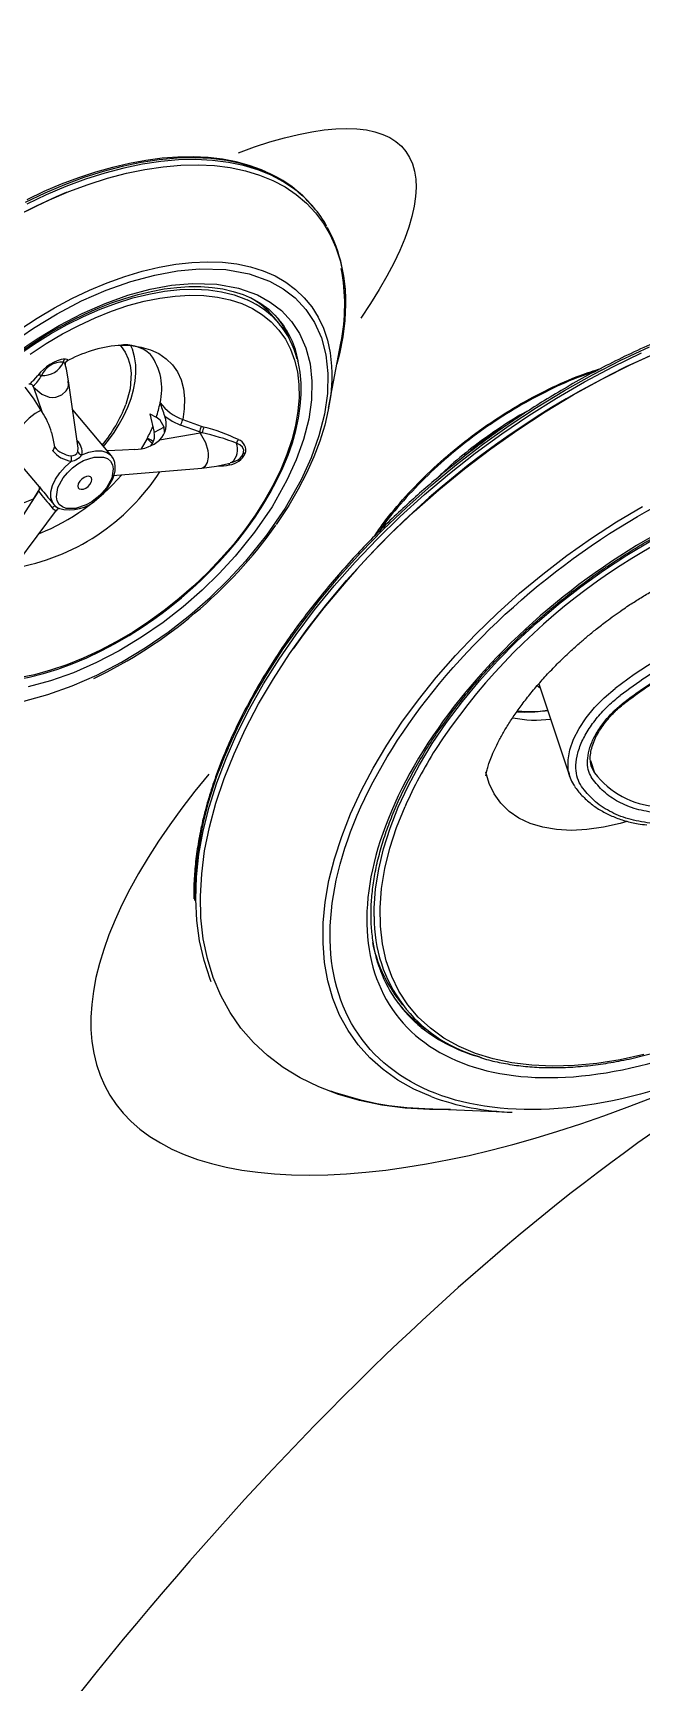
# Model space of a CAD drawing. Extents: x 408 to 498, y 628 to 778.
# Drawn here: x 423.15 to 426.01, y 717.14 to 724.9 of the extents above; entities that cross this region are included whole.
import ezdxf

# ---------------------------------------------------------------- set-up
doc = ezdxf.new("R2010")
doc.units = 0
doc.header["$MEASUREMENT"] = 0
doc.layers.add('1', color=4, linetype='Continuous')
doc.layers.add('JET', color=3, linetype='Continuous')

# ---------------------------------------------------------------- blocks, each defined once
blk = doc.blocks.new('5Dir_1645301-2')
at = {"layer": '1', "color": 3, "linetype": 'Continuous', "lineweight": 25}
for p, q in [((1.9559, 0.6126), (1.637, 0.8735)), ((1.7469, 0.1183), (1.7469, 0.16)), ((0.3274, -0.662), (0.4737, -0.2242)), ((0.3503, -0.2281), (0.3695, -0.17)), ((0.3695, -0.17), (0.3637, -0.2012)), ((0.4737, -0.2242), (0.4645, -0.2462)), ((0.4815, -0.1824), (0.4823, -0.1777)), ((0.3348, -0.6397), (0.3402, -0.6594)), ((1.1456, -1.4903), (1.1532, -1.4878))]:
    blk.add_line(p, q, dxfattribs=at)
at = {"layer": '1', "color": 3, "linetype": 'Continuous', "lineweight": 25, "flags": 128}
for points in [[(0.9793, 1.0279), (1.083, 0.9806), (1.1804, 0.9291), (1.2712, 0.8736), (1.3548, 0.8145), (1.4308, 0.7521), (1.4988, 0.6867), (1.5585, 0.6186), (1.6095, 0.5482), (1.6515, 0.4759), (1.6845, 0.402), (1.708, 0.327), (1.7222, 0.2511), (1.7268, 0.1749), (1.7219, 0.0986), (1.7075, 0.0228), (1.6836, -0.0523), (1.6504, -0.1261), (1.608, -0.1984), (1.5568, -0.2687), (1.4969, -0.3367), (1.4286, -0.402), (1.3524, -0.4643), (1.2685, -0.5233), (1.1775, -0.5786), (1.1775, -0.5786)], [(1.6722, -1.2596), (1.5585, -1.3208), (1.4384, -1.3778), (1.3125, -1.4304), (1.1812, -1.4784), (1.045, -1.5217), (0.9045, -1.56), (0.7602, -1.5933), (0.6126, -1.6214), (0.4622, -1.6442), (0.3097, -1.6616), (0.1557, -1.6736), (0.0007, -1.68), (-0.1548, -1.681), (-0.31, -1.6764), (-0.4645, -1.6663), (-0.6175, -1.6508), (-0.7687, -1.6298), (-0.9173, -1.6035), (-1.0628, -1.5719)], [(1.862, 0.6895), (1.9409, 0.6298), (2.0282, 0.5555), (2.1073, 0.4783), (2.178, 0.3984), (2.2401, 0.3161), (2.2933, 0.2318), (2.3374, 0.1458), (2.3722, 0.0583), (2.3977, -0.0302), (2.4137, -0.1194), (2.4201, -0.2091), (2.4169, -0.2988), (2.4042, -0.3882), (2.382, -0.4771), (2.3503, -0.5649), (2.3093, -0.6515), (2.2592, -0.7364), (2.2001, -0.8194), (2.1323, -0.9001), (2.056, -0.9783), (1.9715, -1.0536), (1.8792, -1.1258), (1.7793, -1.1946), (1.6722, -1.2596)], [(1.8975, 0.5863), (1.9414, 0.5091), (1.9768, 0.4294), (2.0028, 0.3486), (2.0194, 0.267), (2.0265, 0.1849), (2.0242, 0.1027), (2.0123, 0.0208), (1.9909, -0.0604), (1.9603, -0.1407), (1.9204, -0.2196), (1.8714, -0.2967), (1.8137, -0.3719), (1.7473, -0.4446), (1.6727, -0.5146), (1.5902, -0.5816), (1.5001, -0.6452), (1.4029, -0.7052), (1.2989, -0.7614), (1.1886, -0.8134), (1.0726, -0.861), (0.9514, -0.9041), (0.8254, -0.9424), (0.6953, -0.9757), (0.5616, -1.004), (0.4249, -1.027), (0.2859, -1.0447), (0.1451, -1.057), (0.0032, -1.0639), (-0.1391, -1.0653), (-0.2813, -1.0612), (-0.4227, -1.0516), (-0.5627, -1.0365)], [(0.3845, 0.1043), (0.4154, 0.0925), (0.4898, 0.0594), (0.5579, 0.022), (0.619, -0.0191), (0.6724, -0.0637), (0.7176, -0.1113), (0.7541, -0.1612), (0.7815, -0.2131), (0.7996, -0.2663), (0.808, -0.3203), (0.8068, -0.3745), (0.7959, -0.4283), (0.7764, -0.4794)], [(0.3637, -0.2012), (0.3621, -0.2055), (0.358, -0.2151)], [(1.6041, -0.2516), (1.5797, -0.2838), (1.5205, -0.352), (1.4531, -0.4175), (1.3778, -0.4802), (1.2949, -0.5396), (1.2049, -0.5954), (1.1082, -0.6473), (1.0054, -0.6952), (0.8969, -0.7387), (0.7833, -0.7776), (0.6652, -0.8117), (0.5431, -0.8409), (0.4178, -0.865), (0.2898, -0.8838), (0.1598, -0.8974), (0.0285, -0.9055), (-0.1035, -0.9082), (-0.2355, -0.9055), (-0.3668, -0.8974), (-0.4968, -0.8838)], [(0.4645, -0.2462), (0.4582, -0.2578), (0.432, -0.2932), (0.3968, -0.3258), (0.3534, -0.355), (0.3029, -0.38), (0.2464, -0.4003), (0.1851, -0.4155), (0.1206, -0.4251), (0.0544, -0.4289)], [(2.4013, -0.4661), (2.3975, -0.4799), (2.3683, -0.5675), (2.3298, -0.6539), (2.2823, -0.7388), (2.2259, -0.8218), (2.1608, -0.9027), (2.0873, -0.9812), (2.0057, -1.057), (1.9162, -1.1297), (1.8192, -1.1991), (1.715, -1.265), (1.6041, -1.3271), (1.4868, -1.3852), (1.3637, -1.4391), (1.235, -1.4885), (1.1014, -1.5333), (0.9633, -1.5733), (0.8212, -1.6084), (0.6757, -1.6384), (0.5273, -1.6632), (0.3765, -1.6828), (0.224, -1.697), (0.0702, -1.7058), (-0.0842, -1.7092), (-0.2387, -1.7072), (-0.3927, -1.6997), (-0.5456, -1.6868), (-0.6968, -1.6686), (-0.8459, -1.6451), (-0.9922, -1.6163)], [(0.3694, -0.5362), (0.423, -0.5674), (0.4612, -0.5944)], [(1.6787, -1.2973), (1.5656, -1.3581), (1.4463, -1.4147), (1.3212, -1.4671), (1.1909, -1.515), (1.0557, -1.5582), (0.9162, -1.5966), (0.7729, -1.63), (0.6264, -1.6583), (0.4771, -1.6814), (0.3257, -1.6992), (0.1727, -1.7116), (0.0186, -1.7186), (-0.1359, -1.7202), (-0.2902, -1.7163), (-0.4439, -1.7071), (-0.5963, -1.6924), (-0.7469, -1.6724), (-0.8951, -1.6471), (-1.0404, -1.6167)]]:
    blk.add_lwpolyline(points, dxfattribs=at)
at = {"layer": '1', "color": 3, "linetype": 'Continuous', "lineweight": 25}
for centre, radius, start, end in [((0.8989, -0.0578), 1.1883, 32.81923, 51.60039), ((0.9919, 0.1009), 0.7732, 14.73187, 38.30836), ((1.0733, 0.1599), 0.6716, 322.21365, 37.70469), ((1.0511, -0.5183), 1.4484, 33.44256, 51.337), ((1.1159, 0.1164), 0.6428, 1.323, 17.96939), ((1.1265, 0.144), 0.632, 343.99982, 14.05608), ((-0.0308, -0.1712), 0.4002, 0.16623, 49.6307), ((1.0893, 0.1228), 0.6576, 334.56119, 359.60767), ((0.0196, 1.2895), 1.7187, 251.25442, 271.1595), ((0.1392, -0.9407), 0.5067, 41.00373, 61.27246), ((0.1921, 1.179), 2.015, 290.626, 299.27865), ((-0.1029, 2.0654), 2.9487, 249.51846, 289.92178), ((0.8358, 0.249), 1.7611, 298.59552, 322.60831), ((-0.1035, 2.4452), 4.1289, 252.28008, 287.71992)]:
    blk.add_arc(centre, radius, start, end, dxfattribs=at)
for points, knots in [([(-1.5883, 1.0334), (-1.1945, 1.2607), (-0.6604, 1.3884), (0.4534, 1.3884), (0.9875, 1.2607), (1.7751, 0.806), (1.9963, 0.4977), (1.9963, -0.1453), (1.7751, -0.4536), (1.3813, -0.681)], [0, 0, 0, 0, 0.25, 0.25, 0.5, 0.5, 0.75, 0.75, 1, 1, 1, 1]), ([(1.2411, -0.6), (1.5977, -0.3942), (1.7981, -0.1149), (1.7981, 0.4673), (1.5977, 0.7466), (0.8845, 1.1583), (0.4008, 1.274), (-0.6078, 1.274), (-1.0915, 1.1583), (-1.4481, 0.9524)], [0, 0, 0, 0, 0.25, 0.25, 0.5, 0.5, 0.75, 0.75, 1, 1, 1, 1]), ([(1.602, 0.5777), (1.6, 0.5808), (1.5836, 0.6052), (1.5463, 0.6494), (1.49, 0.7097), (1.4266, 0.7676), (1.3572, 0.8229), (1.282, 0.8755), (1.2012, 0.9251), (1.1154, 0.9716), (1.0248, 1.0147), (0.9298, 1.0544), (0.831, 1.0904), (0.7287, 1.1226), (0.6237, 1.1509), (0.5167, 1.1751), (0.4089, 1.1952), (0.3026, 1.211), (0.2032, 1.2221), (0.1161, 1.2293), (0.0352, 1.2338), (-0.0361, 1.2361), (-0.0838, 1.2364), (-0.1035, 1.2365)], [0, 0, 0, 0, 0.0077874, 0.0620409, 0.1162819, 0.1705021, 0.2246945, 0.278852, 0.3329655, 0.387025, 0.4410177, 0.4949249, 0.5487176, 0.6023503, 0.6557471, 0.7087728, 0.7611611, 0.8123067, 0.8604709, 0.9011719, 0.9339895, 0.9727818, 1, 1, 1, 1]), ([(1.3813, -0.681), (0.9875, -0.9083), (0.4534, -1.036), (-0.6604, -1.036), (-1.1945, -0.9083), (-1.9821, -0.4536), (-2.2033, -0.1453), (-2.2033, 0.4977), (-1.9821, 0.806), (-1.5883, 1.0334)], [0, 0, 0, 0, 0.25, 0.25, 0.5, 0.5, 0.75, 0.75, 1, 1, 1, 1]), ([(-1.4481, 0.9524), (-1.8047, 0.7466), (-2.0051, 0.4673), (-2.0051, -0.1149), (-1.8047, -0.3942), (-1.0915, -0.8059), (-0.6078, -0.9216), (0.4008, -0.9216), (0.8845, -0.8059), (1.2411, -0.6)], [0, 0, 0, 0, 0.25, 0.25, 0.5, 0.5, 0.75, 0.75, 1, 1, 1, 1]), ([(0.2496, 0.1567), (0.2724, 0.1329), (0.3182, 0.0852), (0.3635, 0.0073), (0.3918, -0.0732), (0.3934, -0.1277), (0.3942, -0.1549)], [0, 0, 0, 0, 0.248722, 0.5, 0.751278, 1, 1, 1, 1]), ([(0.303, 0.1755), (0.3273, 0.1502), (0.376, 0.0995), (0.4241, 0.0167), (0.4542, -0.0689), (0.4559, -0.1269), (0.4567, -0.1557)], [0, 0, 0, 0, 0.2487225, 0.5, 0.7512775, 1, 1, 1, 1]), ([(0.4819, -0.1765), (0.4822, -0.1742), (0.4843, -0.1532), (0.4803, -0.1125), (0.4693, -0.0568), (0.4497, -0.0029), (0.4235, 0.0482), (0.39, 0.0976), (0.3556, 0.1393), (0.3298, 0.1635), (0.3199, 0.1729)], [0, 0, 0, 0, 0.0184271, 0.1704813, 0.32819, 0.4730889, 0.6182806, 0.7636774, 0.9091566, 1, 1, 1, 1]), ([(-0.1035, -0.9143), (-0.1471, -0.9139), (-0.2081, -0.9132), (-0.2978, -0.9087), (-0.3736, -0.9035), (-0.4634, -0.8947), (-0.5566, -0.8828), (-0.6528, -0.8675), (-0.7503, -0.8486), (-0.8479, -0.8262), (-0.9446, -0.8002), (-1.0397, -0.7707), (-1.1324, -0.7378), (-1.2222, -0.7016), (-1.3085, -0.6623), (-1.3909, -0.62), (-1.469, -0.5749), (-1.5423, -0.5271), (-1.6107, -0.4768), (-1.6737, -0.4242), (-1.7313, -0.3694), (-1.7831, -0.3127), (-1.8289, -0.254), (-1.8686, -0.1936), (-1.9022, -0.1314), (-1.9284, -0.0675), (-1.9435, -0.024), (-1.9477, -0.0018), (-1.9478, -0.0015)], [0, 0, 0, 0, 0.048835, 0.068386, 0.100834, 0.134429, 0.170374, 0.207787, 0.246307, 0.285648, 0.325607, 0.366033, 0.406815, 0.44787, 0.489136, 0.530568, 0.572136, 0.613824, 0.655629, 0.697562, 0.739647, 0.781931, 0.824478, 0.867377, 0.910742, 0.95471, 0.999438, 1, 1, 1, 1]), ([(1.7339, -0.023), (1.7304, -0.0362), (1.7209, -0.0713), (1.6967, -0.1275), (1.6631, -0.1914), (1.6221, -0.2538), (1.5744, -0.3147), (1.5201, -0.3737), (1.4595, -0.4307), (1.3926, -0.4854), (1.3198, -0.5378), (1.2414, -0.5874), (1.1576, -0.6341), (1.0689, -0.6778), (0.9757, -0.7182), (0.8783, -0.7552), (0.7772, -0.7885), (0.673, -0.8181), (0.5665, -0.8437), (0.4584, -0.8654), (0.3506, -0.8828), (0.2455, -0.896), (0.1526, -0.9046), (0.0698, -0.91), (-0.0124, -0.9135), (-0.0706, -0.914), (-0.1035, -0.9143)], [0, 0, 0, 0, 0.027332, 0.072799, 0.118018, 0.163018, 0.207847, 0.25255, 0.297163, 0.341716, 0.386228, 0.430709, 0.475161, 0.519584, 0.563967, 0.608293, 0.652529, 0.696626, 0.740495, 0.783973, 0.826717, 0.867857, 0.906357, 0.933713, 0.962615, 1, 1, 1, 1]), ([(0.3942, -0.1549), (0.3926, -0.1669), (0.3894, -0.1915), (0.3695, -0.2279), (0.3376, -0.2628), (0.2933, -0.294), (0.2393, -0.3195), (0.1789, -0.3379), (0.1158, -0.3494), (0.0731, -0.3513), (0.0523, -0.3522)], [0, 0, 0, 0, 0.117022, 0.240624, 0.3690378, 0.5, 0.6309622, 0.759376, 0.882978, 1, 1, 1, 1]), ([(0.358, -0.2133), (0.3559, -0.2178), (0.3504, -0.23), (0.3345, -0.2495), (0.3114, -0.2709), (0.2828, -0.2903), (0.2499, -0.3074), (0.2139, -0.3214), (0.1769, -0.3322), (0.1425, -0.3394), (0.11, -0.344), (0.0781, -0.347), (0.0556, -0.3474), (0.044, -0.3476)], [0, 0, 0, 0, 0.064531, 0.1728932, 0.2792712, 0.3846019, 0.4888225, 0.5910098, 0.6879483, 0.7770184, 0.84417, 0.9200305, 1, 1, 1, 1]), ([(0.4567, -0.1557), (0.4549, -0.1699), (0.4511, -0.1989), (0.4276, -0.2418), (0.39, -0.283), (0.3379, -0.3197), (0.2742, -0.3498), (0.203, -0.3715), (0.1286, -0.3851), (0.0783, -0.3873), (0.0538, -0.3883)], [0, 0, 0, 0, 0.117022, 0.240624, 0.369038, 0.5, 0.630962, 0.759376, 0.882978, 1, 1, 1, 1]), ([(0.4634, -0.2482), (0.4641, -0.247), (0.4708, -0.2356), (0.4784, -0.2119), (0.481, -0.1892), (0.4823, -0.1777)], [0, 0, 0, 0, 0.053592, 0.518799, 1, 1, 1, 1]), ([(-0.5199, -0.2996), (-0.4762, -0.3136), (-0.3883, -0.3417), (-0.2449, -0.3695), (-0.0966, -0.3869), (0.0038, -0.3878), (0.0538, -0.3883)], [0, 0, 0, 0, 0.2487225, 0.5, 0.7512775, 1, 1, 1, 1]), ([(0.0523, -0.3522), (0.0053, -0.3517), (-0.0891, -0.3508), (-0.2286, -0.3345), (-0.3636, -0.3084), (-0.4462, -0.2819), (-0.4873, -0.2687)], [0, 0, 0, 0, 0.248722, 0.5, 0.751278, 1, 1, 1, 1]), ([(0.044, -0.3476), (-0.0024, -0.3472), (-0.0461, -0.3465), (-0.1102, -0.3422), (-0.1643, -0.337), (-0.2277, -0.3283), (-0.2929, -0.3167), (-0.359, -0.3018), (-0.4217, -0.2848), (-0.4606, -0.2715), (-0.4786, -0.2653)], [0, 0, 0, 0, 0.175244, 0.245624, 0.362238, 0.482733, 0.611378, 0.744916, 0.88202, 1, 1, 1, 1]), ([(0.7865, -0.4655), (0.7866, -0.4654), (0.7873, -0.4645), (0.7843, -0.468), (0.7762, -0.4757), (0.7616, -0.4879), (0.7409, -0.5031), (0.7135, -0.5209), (0.6795, -0.5403), (0.639, -0.5609), (0.5921, -0.5819), (0.539, -0.6027), (0.4803, -0.6226), (0.4164, -0.6413), (0.3482, -0.6582), (0.2766, -0.6729), (0.2035, -0.6849), (0.1319, -0.694), (0.0684, -0.6999), (0.0108, -0.7036), (-0.0445, -0.7058), (-0.1136, -0.7068), (-0.1764, -0.7055), (-0.2392, -0.7024), (-0.2927, -0.6985), (-0.3555, -0.692), (-0.4199, -0.6834), (-0.4853, -0.6725), (-0.55, -0.6593), (-0.6128, -0.6441), (-0.6727, -0.6271), (-0.7289, -0.6087), (-0.7807, -0.5894), (-0.8274, -0.5695), (-0.8687, -0.5497), (-0.9042, -0.5305), (-0.9338, -0.5125), (-0.9574, -0.4964), (-0.975, -0.4828), (-0.9867, -0.4726), (-0.9929, -0.4662), (-0.9933, -0.4658), (-0.9934, -0.4656)], [0, 0, 0, 0, 0.003098, 0.030846, 0.057992, 0.084817, 0.111544, 0.138282, 0.165171, 0.192306, 0.219741, 0.247496, 0.275559, 0.30388, 0.332371, 0.360872, 0.389074, 0.416218, 0.440606, 0.458459, 0.47849, 0.500017, 0.532342, 0.545626, 0.567593, 0.59033, 0.614594, 0.639735, 0.665462, 0.691537, 0.717786, 0.744076, 0.770316, 0.796444, 0.82243, 0.848278, 0.874025, 0.899748, 0.925564, 0.951603, 0.978043, 1, 1, 1, 1]), ([(0.485, -0.6205), (0.4742, -0.6112), (0.4411, -0.5829), (0.4019, -0.5552), (0.3727, -0.5392), (0.3691, -0.5372)], [0, 0, 0, 0, 0.299139, 0.914192, 1, 1, 1, 1]), ([(0.4597, -0.5937), (0.4691, -0.6007), (0.48, -0.6089), (0.4887, -0.6176), (0.49, -0.6188)], [0, 0, 0, 0, 0.855237, 1, 1, 1, 1]), ([(-2.4447, -0.8199), (-2.4417, -0.8243), (-2.4221, -0.8537), (-2.379, -0.9064), (-2.3152, -0.9777), (-2.2443, -1.0467), (-2.1671, -1.1132), (-2.0839, -1.1771), (-1.9949, -1.2383), (-1.9003, -1.2965), (-1.8005, -1.3516), (-1.6958, -1.4034), (-1.5865, -1.4518), (-1.4729, -1.4966), (-1.3556, -1.5377), (-1.2348, -1.575), (-1.1111, -1.6084), (-0.985, -1.6377), (-0.8573, -1.6629), (-0.7291, -1.6839), (-0.6025, -1.7005), (-0.4826, -1.7127), (-0.378, -1.7204), (-0.2834, -1.7252), (-0.1949, -1.7281), (-0.1337, -1.7285), (-0.1035, -1.7286)], [0, 0, 0, 0, 0.008103, 0.054331, 0.100554, 0.146767, 0.192968, 0.239153, 0.285319, 0.331461, 0.377576, 0.423658, 0.469699, 0.515689, 0.561612, 0.607445, 0.653153, 0.698677, 0.743916, 0.788673, 0.832516, 0.874264, 0.910968, 0.938489, 0.969682, 1, 1, 1, 1]), ([(-0.1035, -1.7286), (-0.0522, -1.7282), (0.0196, -1.7275), (0.1249, -1.7229), (0.2137, -1.7175), (0.319, -1.7086), (0.4287, -1.6964), (0.5424, -1.6807), (0.6582, -1.6613), (0.7749, -1.6383), (0.8914, -1.6114), (1.007, -1.5808), (1.121, -1.5466), (1.2326, -1.5087), (1.3415, -1.4673), (1.4471, -1.4224), (1.5489, -1.3743), (1.6467, -1.3229), (1.74, -1.2685), (1.8285, -1.2111), (1.9119, -1.151), (1.99, -1.0883), (2.0625, -1.023), (2.129, -0.9553), (2.1862, -0.8901), (2.2181, -0.8468), (2.2323, -0.8274)], [0, 0, 0, 0, 0.051832, 0.072404, 0.106585, 0.141972, 0.179847, 0.219293, 0.25994, 0.301493, 0.343741, 0.386529, 0.429744, 0.473295, 0.517116, 0.561155, 0.605372, 0.649738, 0.694231, 0.738837, 0.783549, 0.828367, 0.873296, 0.91835, 0.96355, 1, 1, 1, 1]), ([(0.5272, -1.6823), (0.5048, -1.6899), (0.4329, -1.7145), (0.3011, -1.7439), (0.1352, -1.7701), (-0.0355, -1.7827), (-0.2071, -1.7826), (-0.3771, -1.7699), (-0.5421, -1.7443), (-0.6838, -1.7118), (-0.7648, -1.6834), (-0.7974, -1.672)], [0, 0, 0, 0, 0.05568, 0.178797, 0.30186, 0.424915, 0.548026, 0.671148, 0.79422, 0.917269, 1, 1, 1, 1]), ([(-0.7647, -1.6774), (-0.7428, -1.6849), (-0.6724, -1.7094), (-0.5419, -1.7386), (-0.3771, -1.7644), (-0.207, -1.7771), (-0.0355, -1.7772), (0.1352, -1.7646), (0.3009, -1.7383), (0.4229, -1.7117), (0.4853, -1.6906), (0.4982, -1.6863)], [0, 0, 0, 0, 0.058427, 0.188106, 0.317809, 0.447564, 0.577307, 0.706992, 0.836685, 0.966435, 1, 1, 1, 1]), ([(-0.4098, -1.7176), (-0.3931, -1.7202), (-0.3294, -1.73), (-0.2147, -1.7374), (-0.0686, -1.7388), (0.0479, -1.7334), (0.1138, -1.7246), (0.132, -1.7221)], [0, 0, 0, 0, 0.095471, 0.3629429, 0.6304147, 0.8978867, 1, 1, 1, 1]), ([(-0.2855, -1.7248), (-0.2797, -1.7255), (-0.22, -1.732), (-0.1235, -1.7337), (-0.0342, -1.7287), (0.0004, -1.7268)], [0, 0, 0, 0, 0.062516, 0.636913, 1, 1, 1, 1])]:
    blk.add_open_spline(points, degree=3, knots=knots, dxfattribs=at)
blk = doc.blocks.new('3S-R_1644801-1')
at = {"layer": '1', "color": 3, "linetype": 'Continuous'}
for p, q in [((0.586, 1.5607), (0.5765, 1.5662)), ((-0.5285, 1.2364), (-0.5345, 1.231)), ((0.6165, 0.9931), (0.5805, 1.0139)), ((0.971, 0.6987), (0.921, 1.0049)), ((-0.0595, 0.6396), (-0.054, 0.6418)), ((-0.2644, 0.4846), (-0.265, 0.4841)), ((-0.0731, 0.1207), (-0.2229, 0.4022)), ((0.344, 0.4142), (0.4363, 0.4144)), ((0.4363, 0.4144), (0.4492, 0.4151)), ((-0.3786, 0.3504), (-0.3678, 0.3773)), ((-0.372, 0.3239), (-0.3745, 0.3225)), ((-0.3745, 0.3225), (-0.3683, 0.3193)), ((-0.372, 0.3239), (-0.3683, 0.3193)), ((-0.3683, 0.3193), (-0.2921, 0.2239)), ((0.1899, 0.3866), (0.2234, 0.3821)), ((0.1899, 0.3866), (0.2377, 0.3117)), ((0.2736, 0.3505), (0.2377, 0.3117)), ((0.2838, 0.3296), (0.2736, 0.3505)), ((0.4431, 0.3826), (0.2744, 0.2869)), ((0.4377, 0.3865), (0.3429, 0.3859)), ((0.4511, 0.3873), (0.4377, 0.3865)), ((0.4377, 0.3865), (0.4431, 0.3826)), ((0.4511, 0.3873), (0.4431, 0.3826)), ((0.6297, 0.3039), (0.6447, 0.3164)), ((0.6369, 0.3084), (0.6447, 0.3164)), ((0.0869, 0.1396), (-0.1581, 0.281)), ((0.2168, 0.2735), (0.2068, 0.2177)), ((0.1238, 0.0546), (0.5055, 0.2299)), ((0.0869, 0.1396), (0.0887, 0.1385)), ((-0.3353, -0.0258), (-0.1738, -0.119)), ((-0.1786, -0.1218), (-0.191, -0.1828)), ((-0.1774, -0.116), (-0.1776, -0.1169)), ((-0.2147, -0.6695), (-0.0693, -0.1884)), ((-0.1094, -0.1562), (-0.0903, -0.1673)), ((-0.0885, -0.1683), (-0.0903, -0.1673)), ((-0.0815, -0.1714), (-0.071, -0.1749)), ((-0.0692, -0.1872), (-0.0696, -0.189)), ((-0.0634, -0.1763), (-0.0593, -0.1769))]:
    blk.add_line(p, q, dxfattribs=at)
at = {"layer": '1', "color": 3, "linetype": 'Continuous', "flags": 128}
for points in [[(0.3212, 1.6422), (0.2661, 1.6439), (0.1963, 1.6401), (0.1245, 1.6298), (0.0511, 1.6132), (-0.0236, 1.5902), (-0.0992, 1.5609), (-0.1756, 1.5255), (-0.2522, 1.4842), (-0.3289, 1.437), (-0.4052, 1.3843), (-0.4809, 1.3262), (-0.5556, 1.263), (-0.629, 1.1949), (-0.7007, 1.1222)], [(0.3156, 1.6432), (0.2932, 1.6451), (0.2313, 1.6448), (0.1678, 1.6394), (0.1029, 1.6288), (0.0369, 1.6131), (-0.03, 1.5924), (-0.0975, 1.5668), (-0.1656, 1.5363), (-0.2338, 1.5011), (-0.302, 1.4613), (-0.37, 1.4171), (-0.4375, 1.3687), (-0.5042, 1.3161), (-0.57, 1.2598), (-0.6346, 1.1998), (-0.6978, 1.1365)], [(0.4842, 1.6065), (0.4708, 1.6109), (0.4085, 1.6265), (0.3434, 1.6356), (0.2757, 1.6383), (0.2059, 1.6346), (0.1341, 1.6243), (0.0607, 1.6077), (-0.014, 1.5846), (-0.0897, 1.5554), (-0.166, 1.52), (-0.2426, 1.4787)], [(-0.6692, 1.0997), (-0.5978, 1.1719), (-0.5248, 1.2396), (-0.4506, 1.3025), (-0.3754, 1.3602), (-0.2995, 1.4127), (-0.2233, 1.4595), (-0.1471, 1.5006), (-0.0712, 1.5358), (0.004, 1.5649), (0.0783, 1.5878), (0.1512, 1.6043), (0.2226, 1.6145), (0.292, 1.6183), (0.3593, 1.6156), (0.424, 1.6065), (0.486, 1.591), (0.5449, 1.5691), (0.6006, 1.5411), (0.6527, 1.5069), (0.7011, 1.4668), (0.7455, 1.4208), (0.7857, 1.3693), (0.8217, 1.3124), (0.8531, 1.2504), (0.88, 1.1835), (0.9021, 1.112), (0.9194, 1.0363), (0.9319, 0.9566), (0.9369, 0.9077)], [(-0.2426, 1.4787), (-0.3193, 1.4315), (-0.3956, 1.3788), (-0.4713, 1.3207), (-0.546, 1.2574), (-0.6194, 1.1894), (-0.6912, 1.1167)], [(-0.5203, 0.5519), (-0.4626, 0.6287), (-0.4022, 0.7021), (-0.3396, 0.7717), (-0.2751, 0.8371), (-0.209, 0.8979), (-0.1417, 0.9539), (-0.0734, 1.0048), (-0.0046, 1.0502), (0.0643, 1.09), (0.1331, 1.124), (0.2013, 1.1519), (0.2687, 1.1737), (0.3348, 1.1892), (0.3993, 1.1983), (0.4619, 1.201), (0.5222, 1.1972), (0.58, 1.1871), (0.6349, 1.1706), (0.6867, 1.1478), (0.735, 1.1189), (0.7796, 1.084), (0.8204, 1.0432), (0.857, 0.9969), (0.8893, 0.9452), (0.9171, 0.8884), (0.9285, 0.8602)], [(-0.5398, 0.4721), (-0.463, 0.5796), (-0.3812, 0.6808), (-0.2931, 0.7767), (-0.2015, 0.8638), (-0.1074, 0.9414), (-0.0116, 1.0085), (0.0827, 1.0635), (0.1765, 1.1072), (0.2944, 1.1461), (0.405, 1.1649), (0.5068, 1.165), (0.5788, 1.1534), (0.6462, 1.1318), (0.7121, 1.0982), (0.7717, 1.054), (0.8264, 0.997), (0.8731, 0.9294), (0.9121, 0.8502), (0.9418, 0.7616), (0.9619, 0.6644), (0.9722, 0.5598), (0.9726, 0.4512), (0.9636, 0.3376), (0.9383, 0.1869), (0.8993, 0.0366), (0.8485, -0.1102)], [(-0.4857, 0.4371), (-0.433, 0.511), (-0.3775, 0.5817), (-0.3196, 0.6487), (-0.2597, 0.7116), (-0.198, 0.77), (-0.135, 0.8236), (-0.071, 0.8721), (-0.0064, 0.9152), (0.0583, 0.9526), (0.1229, 0.9841), (0.1869, 1.0094), (0.2499, 1.0286), (0.3116, 1.0414), (0.3716, 1.0477), (0.4294, 1.0475), (0.4378, 1.047)], [(0.8607, 0.4268), (0.8575, 0.3506), (0.8493, 0.2721), (0.8361, 0.1916), (0.818, 0.1097), (0.7951, 0.0269), (0.7676, -0.0563), (0.7355, -0.1393), (0.6992, -0.2218), (0.6588, -0.3031), (0.6146, -0.3828), (0.5669, -0.4603), (0.5159, -0.5353), (0.4619, -0.6072), (0.4054, -0.6755), (0.3466, -0.74), (0.2859, -0.8001), (0.2237, -0.8555), (0.1604, -0.9059), (0.0963, -0.9509), (0.0319, -0.9903)], [(-0.4361, 0.4596), (-0.3822, 0.5315), (-0.3256, 0.5999), (-0.2669, 0.6643), (-0.2062, 0.7244), (-0.144, 0.7798), (-0.0806, 0.8302), (-0.0166, 0.8752), (0.0479, 0.9146), (0.1122, 0.9481), (0.1762, 0.9755), (0.2392, 0.9967), (0.3011, 1.0115), (0.3614, 1.0199), (0.4196, 1.0217), (0.4755, 1.017), (0.5288, 1.0058), (0.579, 0.9881), (0.6259, 0.9642), (0.6692, 0.934), (0.7086, 0.8979), (0.7439, 0.8559), (0.7748, 0.8085), (0.8012, 0.7559), (0.823, 0.6983), (0.8398, 0.6363), (0.8518, 0.57), (0.8588, 0.5001), (0.8607, 0.4268)], [(-0.5012, 0.4381), (-0.4296, 0.5385), (-0.3531, 0.633), (-0.2709, 0.7224), (-0.1854, 0.8038), (-0.0976, 0.8762), (-0.0082, 0.9388), (0.0798, 0.9901), (0.1674, 1.0309), (0.2775, 1.0672), (0.3807, 1.0848), (0.4758, 1.085), (0.5429, 1.0741), (0.6058, 1.0539), (0.6673, 1.0226), (0.7229, 0.9813), (0.7741, 0.9281), (0.8177, 0.865), (0.8541, 0.7911), (0.8818, 0.7083), (0.9005, 0.6177), (0.9101, 0.52), (0.9105, 0.4187), (0.9021, 0.3126), (0.8785, 0.1719), (0.8421, 0.0317), (0.7947, -0.1054)], [(-0.4701, 0.4705), (-0.434, 0.5202), (-0.3941, 0.5717), (-0.3512, 0.6233), (-0.3058, 0.6741), (-0.2582, 0.7234), (-0.209, 0.7707), (-0.1583, 0.8154), (-0.1065, 0.8571), (-0.0539, 0.8956), (-0.0009, 0.9305), (0.0523, 0.9617), (0.1055, 0.989), (0.1583, 1.0121), (0.2106, 1.0311), (0.2622, 1.0458), (0.3128, 1.0562), (0.3623, 1.0622), (0.4107, 1.0636), (0.4578, 1.0604), (0.5035, 1.0524), (0.5479, 1.0394), (0.5908, 1.0209), (0.6005, 1.0152)], [(0.6002, 1.016), (0.6067, 1.0124), (0.6087, 1.0112)], [(0.6238, -0.3749), (0.667, -0.2961), (0.6832, -0.2641), (0.7088, -0.2106), (0.7335, -0.1548), (0.7578, -0.0947), (0.7806, -0.0319), (0.8014, 0.0326), (0.8199, 0.0983), (0.8355, 0.1646), (0.8482, 0.2308), (0.8577, 0.2966), (0.8639, 0.3616), (0.8667, 0.4253), (0.866, 0.4874), (0.8618, 0.5476), (0.854, 0.6057), (0.8427, 0.6613), (0.8277, 0.7143), (0.8091, 0.7644), (0.7869, 0.8113), (0.7611, 0.8549), (0.7574, 0.8598)], [(0.9285, 0.8602), (0.9403, 0.8268), (0.9587, 0.7607), (0.9723, 0.6905), (0.981, 0.6165), (0.9848, 0.5391), (0.9835, 0.4588), (0.9773, 0.3759), (0.9661, 0.2909), (0.9501, 0.2042), (0.9293, 0.1162), (0.9252, 0.1008)], [(-0.054, 0.6418), (-0.0514, 0.6428), (-0.0027, 0.659), (0.0447, 0.6686), (0.0902, 0.6715), (0.1333, 0.6677), (0.1736, 0.6571), (0.2107, 0.64), (0.244, 0.6164), (0.2733, 0.5868), (0.2981, 0.5513), (0.3184, 0.5104), (0.3337, 0.4645), (0.344, 0.4142)], [(-0.0538, 0.6416), (-0.0447, 0.6383), (-0.0181, 0.6196), (0.0052, 0.5962), (0.0248, 0.5688), (0.0409, 0.5373), (0.0615, 0.4666), (0.0679, 0.3896)], [(0.0372, 0.1683), (0.049, 0.2039), (0.0611, 0.2477), (0.0706, 0.2922), (0.0774, 0.337), (0.081, 0.3813), (0.0815, 0.4247), (0.0785, 0.4668), (0.072, 0.5072), (0.062, 0.5455), (0.0482, 0.5814), (0.0306, 0.6145), (0.0092, 0.6444), (-0.0034, 0.6576)], [(-0.264, 0.4695), (-0.2658, 0.4725), (-0.2759, 0.4765)], [(-0.2733, 0.4949), (-0.2649, 0.4953), (-0.261, 0.492), (-0.2626, 0.4863), (-0.2644, 0.4846)], [(-0.2634, 0.4698), (-0.266, 0.4777), (-0.2635, 0.4849)], [(-0.2232, 0.4028), (-0.2514, 0.4512), (-0.2638, 0.4696)], [(-0.3683, 0.3193), (-0.3206, 0.3012), (-0.2824, 0.2998), (-0.2666, 0.304), (-0.2528, 0.3109), (-0.2311, 0.3304), (-0.2174, 0.3549), (-0.2148, 0.3684), (-0.2156, 0.3828), (-0.225, 0.4023)], [(0.2595, 0.4), (0.2993, 0.3904), (0.3429, 0.3859)], [(0.6661, 0.3603), (0.6625, 0.3764), (0.6521, 0.3875), (0.637, 0.3937), (0.619, 0.3965)], [(0.2736, 0.3505), (0.2456, 0.3755), (0.2234, 0.3821)], [(0.4431, 0.3826), (0.4806, 0.3499), (0.5045, 0.3184), (0.512, 0.3035), (0.5169, 0.2892), (0.5205, 0.2632), (0.5169, 0.2421), (0.512, 0.2344), (0.5054, 0.2301)], [(0.6746, 0.3645), (0.6698, 0.3627), (0.6661, 0.3603)], [(-0.2921, 0.2239), (-0.351, 0.2695), (-0.4047, 0.3057)], [(0.2462, 0.2612), (0.2414, 0.2626), (0.2168, 0.2735)], [(0.5056, 0.2299), (0.5681, 0.262), (0.6238, 0.2982)], [(0.619, 0.2953), (0.6191, 0.295), (0.6191, 0.2949)], [(0.6295, 0.3041), (0.6285, 0.3025), (0.6234, 0.2987)], [(-0.2983, 0.2296), (-0.3183, 0.205), (-0.3375, 0.1749), (-0.353, 0.1427), (-0.3642, 0.11), (-0.3705, 0.078), (-0.3718, 0.048), (-0.368, 0.0213), (-0.3592, -0.001), (-0.3458, -0.0181), (-0.3353, -0.0258)], [(0.1795, 0.205), (0.126, 0.1827), (0.0604, 0.1549)], [(-0.2151, 0.1469), (-0.2007, 0.1229), (-0.1792, 0.0882)], [(0.0122, -0.1504), (-0.0288, -0.1651), (-0.0487, -0.1647), (-0.0665, -0.1582), (-0.081, -0.146), (-0.0913, -0.129), (-0.0992, -0.0861), (-0.0913, -0.0343), (-0.081, -0.0053), (-0.0665, 0.0236), (-0.0487, 0.0506), (-0.0288, 0.074), (0.0122, 0.1067)], [(-0.0692, 0.1051), (-0.0737, 0.1217), (-0.074, 0.1222)], [(-0.0455, 0.0964), (-0.0188, 0.1196), (0.0087, 0.1364), (0.0357, 0.1458), (0.0609, 0.1476), (0.0831, 0.1416), (0.0869, 0.1396)], [(0.0122, 0.1067), (0.0532, 0.1214), (0.0731, 0.1209), (0.0909, 0.1145), (0.1054, 0.1023), (0.1157, 0.0852), (0.1236, 0.0424), (0.1157, -0.0094), (0.1054, -0.0384), (0.0909, -0.0673), (0.0731, -0.0943), (0.0532, -0.1178), (0.0122, -0.1504)], [(0.0941, -0.0691), (0.1092, -0.039), (0.1142, -0.0265), (0.121, -0.0059), (0.1259, 0.0151), (0.1288, 0.0368), (0.1291, 0.0582), (0.1267, 0.0788), (0.1211, 0.098), (0.1123, 0.1153), (0.0998, 0.13), (0.0888, 0.1377)], [(0.0918, -1.0844), (0.1875, -1.0173), (0.2817, -0.9397), (0.3733, -0.8526), (0.4613, -0.7568), (0.5432, -0.6555), (0.62, -0.548), (0.6881, -0.4399), (0.7501, -0.3279), (0.8025, -0.2199), (0.8485, -0.1102)], [(0.7947, -0.1054), (0.7518, -0.2077), (0.7028, -0.3086), (0.6449, -0.4131), (0.5813, -0.514), (0.5097, -0.6144), (0.4333, -0.7089), (0.3511, -0.7983), (0.2656, -0.8797), (0.1777, -0.9521), (0.0884, -1.0148)], [(-0.0903, -0.1673), (-0.1006, -0.1597), (-0.115, -0.1409), (-0.124, -0.116), (-0.127, -0.0861), (-0.124, -0.0528), (-0.115, -0.0176), (-0.1006, 0.0178), (-0.0815, 0.0517)], [(0.04, -0.0058), (0.0385, 0.0039), (0.0339, 0.0108), (0.027, 0.0139), (0.0183, 0.013), (0.009, 0.0082), (0, 0), (-0.0076, -0.0107), (-0.013, -0.0226), (-0.0155, -0.0345), (-0.0156, -0.0379), (-0.0141, -0.0477), (-0.0095, -0.0545), (-0.0026, -0.0576), (0.0061, -0.0568), (0.0154, -0.0519), (0.0244, -0.0437), (0.032, -0.033), (0.0374, -0.0211), (0.0399, -0.0093), (0.04, -0.0058)], [(-0.1792, -0.1331), (-0.194, -0.1951), (-0.2151, -0.2858)], [(-0.1898, -0.1766), (-0.2464, -0.2281), (-0.3163, -0.2759), (-0.363, -0.2995), (-0.4105, -0.3167), (-0.4577, -0.3263), (-0.493, -0.3282), (-0.5265, -0.3249), (-0.588, -0.3027), (-0.5951, -0.2977)], [(-0.071, -0.1749), (-0.07, -0.1752), (-0.0634, -0.1763)], [(-0.382, -1.1076), (-0.3693, -1.109), (-0.317, -1.1092), (-0.2631, -1.1042), (-0.208, -1.0941), (-0.1519, -1.079), (-0.0951, -1.0589), (-0.0378, -1.0339), (0.0197, -1.0043), (0.0771, -0.9701), (0.1342, -0.9317), (0.1906, -0.8891), (0.2461, -0.8427), (0.3004, -0.7927), (0.3531, -0.7395), (0.4039, -0.6838), (0.452, -0.6262), (0.4965, -0.5687), (0.5357, -0.5141), (0.5625, -0.4743), (0.5909, -0.4298), (0.6238, -0.3749)]]:
    blk.add_lwpolyline(points, dxfattribs=at)
at = {"layer": '1', "color": 3, "linetype": 'Continuous'}
for centre, radius, start, end in [((0.2832, 1.0472), 0.5962, 60.52964, 86.3407), ((0.3076, 1.0784), 0.5569, 49.00674, 71.50527), ((0.1981, 0.9599), 0.7182, 17.24494, 48.17241), ((0.0286, 0.874), 0.902, 8.34282, 30.83238), ((1.2631, -0.744), 2.6706, 132.30721, 167.69817), ((1.3052, -0.7707), 2.7186, 132.41515, 158.96366), ((0.4108, 0.6368), 0.4111, 33.53655, 86.2356), ((0.3779, 0.6612), 0.4067, 60.12416, 79.92352), ((0.3797, 0.6682), 0.4116, 40.95118, 59.85175), ((0.3901, 0.6403), 0.4305, 30.58408, 59.49455), ((0.2149, 0.0652), 0.6366, 115.66445, 138.88085), ((0.0308, 0.4866), 0.1768, 67.79871, 119.16617), ((-0.0563, 0.4234), 0.2745, 5.9299, 55.83546), ((-0.1743, 0.3186), 0.2022, 119.28967, 163.12123), ((-0.3819, 0.484), 0.1062, 286.42805, 355.98277), ((-0.2453, 0.3742), 0.1068, 106.64646, 175.76454), ((-0.2569, 0.4832), 0.0202, 144.3471, 199.26079), ((-0.6025, 0.3987), 0.6704, 340.33308, 359.21547), ((-0.2776, 0.3699), 0.5011, 1.40089, 9.39934), ((0.35, 0.669), 0.2549, 238.47784, 268.6536), ((-0.2635, 0.0115), 0.6515, 36.61005, 42.51161), ((0.1813, 0.3321), 0.1035, 334.07408, 40.95457), ((0.0891, 0.4106), 0.255, 354.43533, 0.79728), ((0.8215, 0.4211), 0.3853, 180.98531, 185.14596), ((0.5343, -0.5026), 0.9217, 84.48931, 95.29328), ((0.7303, 0.4197), 0.2811, 180.93021, 186.62461), ((0.607, -0.9165), 1.3131, 89.47751, 96.82136), ((0.656, 0.3984), 0.037, 153.76169, 182.98849), ((0.5594, 0.3429), 0.0802, 331.04221, 41.91575), ((0.6225, 0.3626), 0.0522, 2.10577, 89.65283), ((-0.3831, 0.3086), 0.0189, 53.84223, 122.62566), ((-0.4604, 0.3786), 0.0865, 325.22909, 340.99641), ((-0.4761, 0.3926), 0.1247, 326.59255, 355.17739), ((-0.3552, 0.3644), 0.018, 79.10341, 134.33338), ((-0.4727, 0.3715), 0.6964, 351.91421, 357.01006), ((0.1811, 0.2732), 0.0684, 333.43477, 34.17458), ((0.5792, 0.3741), 0.0959, 297.01706, 354.24656), ((0.6051, 0.3629), 0.0611, 310.44659, 357.53603), ((0.1146, 0.3763), 0.1831, 290.751, 330.78375), ((0.2238, 0.1854), 0.0884, 76.1943, 94.54743), ((0.5061, 0.4711), 0.2165, 287.93916, 302.60415), ((0.7459, 0.365), 0.1449, 208.95074, 211.79991), ((-0.4824, -0.0435), 0.3282, 35.45478, 54.56856), ((-0.2009, 0.0823), 0.0224, 325.69564, 15.11197), ((-0.1216, 0.182), 0.1101, 238.43705, 285.16936), ((-0.6663, 0.374), 1.018, 299.38276, 347.12499), ((-0.0999, 0.1056), 0.0307, 283.40841, 359.0023), ((-0.123, 0.0814), 0.0789, 11.00487, 65.56855), ((-0.1283, 0.1262), 0.088, 302.18015, 340.23075), ((-0.051, 0.1182), 0.0225, 215.90238, 284.12074), ((-1.172, 0.6728), 2.1746, 329.7514, 344.66024), ((-0.1096, 0.1858), 0.137, 237.92886, 281.84853), ((-0.796, 0.4453), 1.0285, 312.03123, 338.66944), ((-0.1272, 0.0448), 0.0463, 8.55758, 41.92257), ((-0.0729, 0.0072), 0.1836, 272.9282, 335.4432), ((5.3545, 9.1669), 10.8062, 239.17761, 239.62687), ((-0.1986, -0.1258), 0.0207, 339.45217, 38.27595), ((4.8331, 8.1083), 9.6459, 238.6921, 239.29115), ((-0.0561, -0.201), 0.04, 132.8974, 156.44391), ((-0.0768, -0.1609), 0.0289, 236.4269, 284.36526), ((-0.0632, -0.133), 0.0432, 234.95062, 269.61061), ((-0.0547, -0.1918), 0.0156, 106.93516, 177.78382), ((-1.1913, 0.6641), 2.187, 315.3505, 330.20373)]:
    blk.add_arc(centre, radius, start, end, dxfattribs=at)
blk = doc.blocks.new('2018 PULSE')
at = {"layer": '1', "extrusion": (0, 0, -1)}
blk.add_ellipse((14.8995, 77.8498), major_axis=(-1.7017, -1.3537), ratio=0.314457, start_param=2.367201, end_param=3.937754, dxfattribs=at)
at = {"layer": '1'}
blk.add_ellipse((18.0953, 76.4604), major_axis=(2.887, 1.6915), ratio=0.416631, start_param=2.280815, end_param=7.124757, dxfattribs=at)
for points in [[(70.6614, 86.251), (69.6792, 86.2923), (64.5467, 86.4787), (48.4422, 86.7605), (32.1334, 86.6589), (22.9583, 86.413), (18.6583, 86.245), (14.8236, 85.9082), (11.4048, 84.2625), (8.2088, 81.0665), (5.0128, 77.8705), (4.076, 76.5965), (3.3368, 74.3418), (3.1078, 72.2392), (2.9703, 69.1815), (2.5852, 55.2663)], [(15.0115, 82.1042), (14.7529, 82.2808), (13.5843, 82.9672), (12.4184, 83.6582), (12.1981, 83.7301), (11.8008, 83.6137), (11.6562, 83.4933), (10.8904, 82.7275), (8.7191, 80.5561), (5.7819, 77.619), (5.6615, 77.4745), (5.5761, 77.3071), (5.545, 77.0771), (5.6167, 76.8566), (6.0512, 76.1259), (6.486, 75.3954), (7.0797, 74.395), (7.171, 74.2637)]]:
    blk.add_spline(points, degree=3, dxfattribs=at)
blk.add_open_spline([(25.8641, 77.4554), (24.3159, 77.0859), (19.6882, 75.9814), (16.077, 73.6205), (12.7792, 68.847), (11.5192, 64.9603), (11.5199, 62.4305), (11.5202, 61.3519)], degree=3, knots=[6.0325, 6.0325, 6.0325, 6.0325, 8.177314, 12.443596, 17.678437, 21.976707, 25.171346, 25.171346, 25.171346, 25.171346], dxfattribs=at)
at = {"layer": 'JET'}
for name, p, rotation in [('3S-R_1644801-1', (15.0914, 77.6646), 340.0983688153247), ('5Dir_1645301-2', (17.8905, 76.362), 216.8984980100027)]:
    blk.add_blockref(name, p, dxfattribs=dict(at, rotation=rotation))

msp = doc.modelspace()

# ---------------------------------------------------------------- block references
at = {"layer": '1'}
msp.add_blockref('2018 PULSE', (408.3007, 645.1452), dxfattribs=at)

doc.saveas('drawing.dxf')
